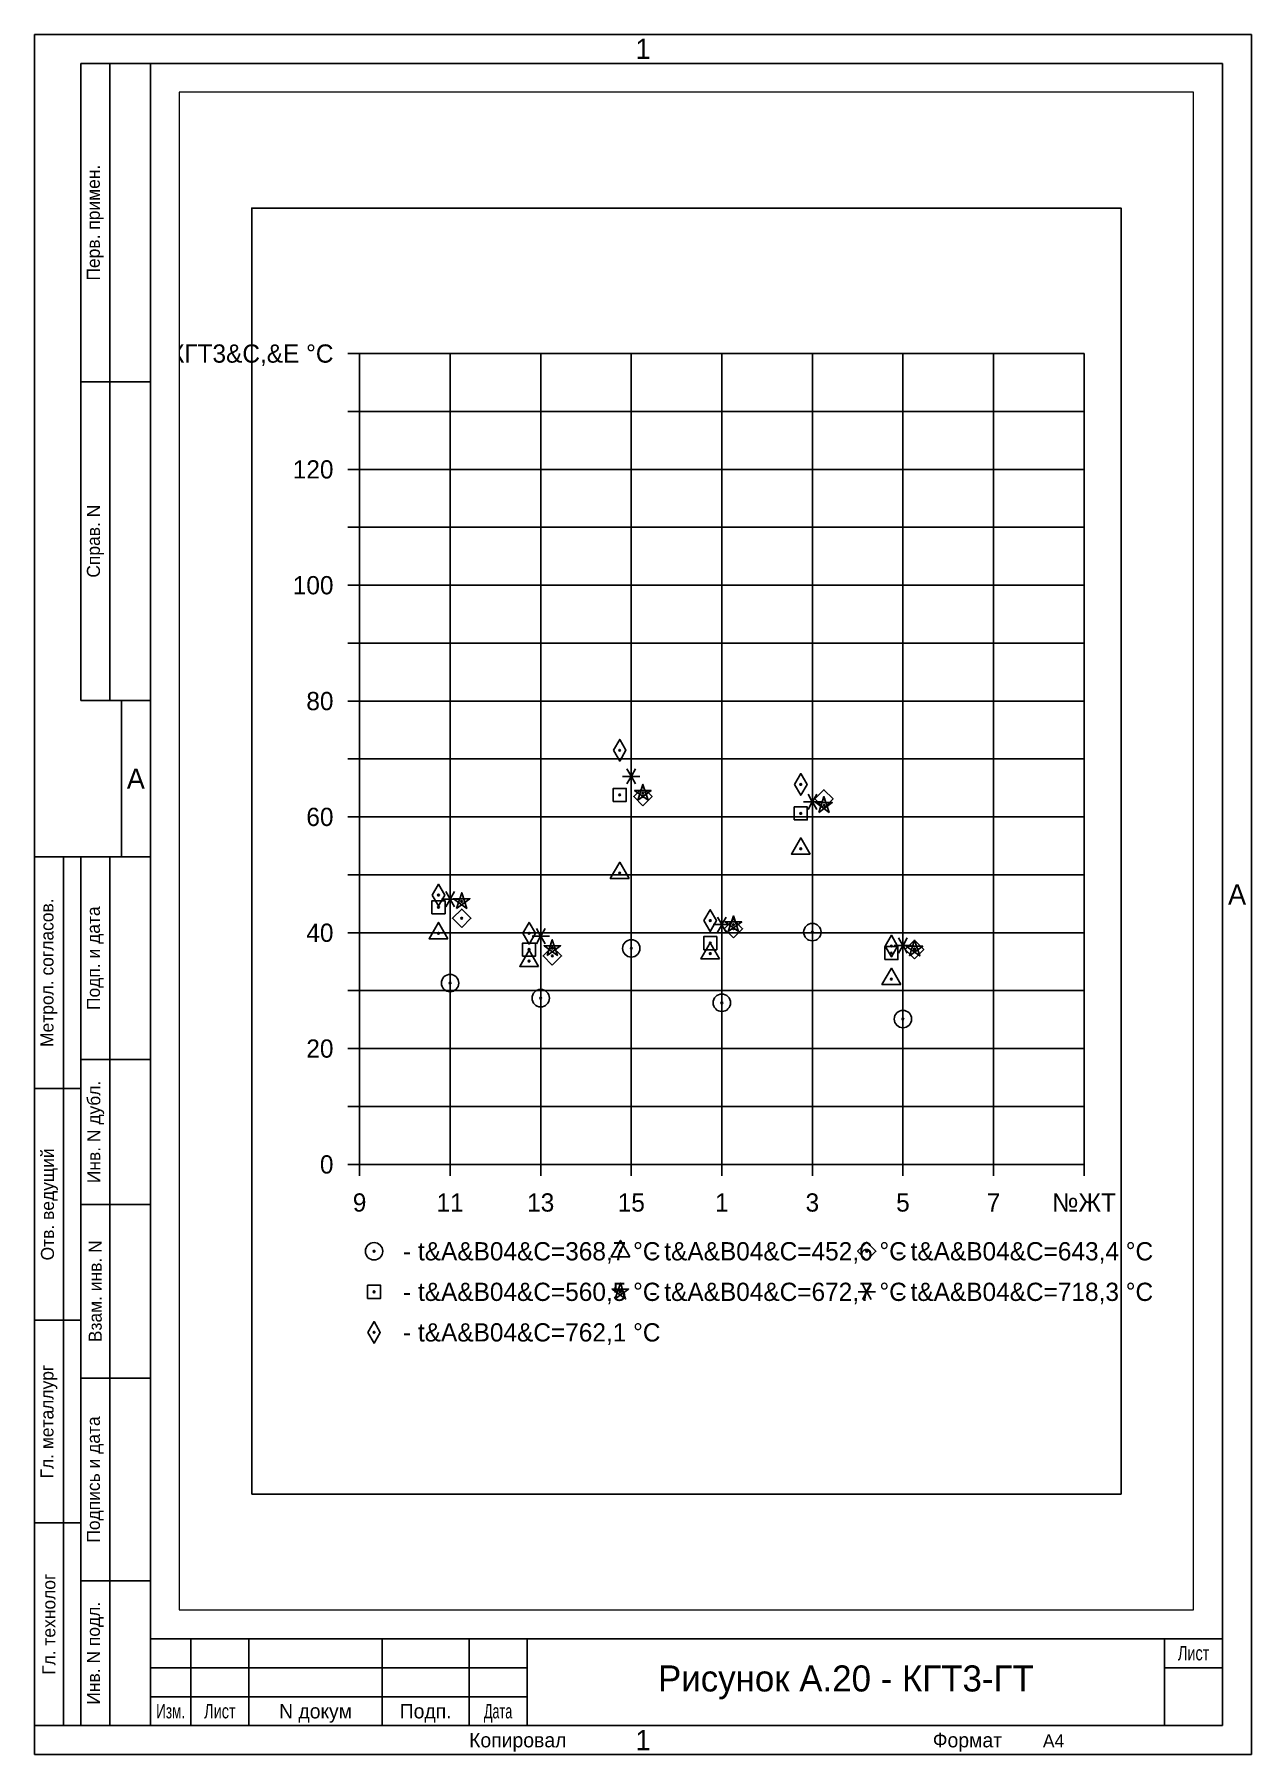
# Paper-space layout 'Рисунок А.20 - КГТ3-ГТ' of a CAD drawing. Header units: millimetres. Extents: x 0 to 210, y 0 to 297.
# The model-space entities are those that its viewports show. They can reach past a viewport. Long polylines and large blocks are cut down to what shows.
import ezdxf
from ezdxf.enums import TextEntityAlignment as Align

# ---------------------------------------------------------------- set-up
doc = ezdxf.new("R2010")
doc.units = ezdxf.units.MM
doc.layers.get('0').update_dxf_attribs({"color": 40})
for name, color, linetype in [('d', 7, 'Continuous'), ('gt-tКГТ3-t04-368.7', 140, 'Continuous'), ('gt-tКГТ3-t04-452.6', 190, 'Continuous'), ('gt-tКГТ3-t04-560.5', 10, 'Continuous'), ('gt-tКГТ3-t04-643.4', 50, 'Continuous'), ('gt-tКГТ3-t04-672.7', 110, 'Continuous'), ('gt-tКГТ3-t04-718.3', 150, 'Continuous'), ('gt-tКГТ3-t04-762.1', 200, 'Continuous'), ('net', 70, 'Continuous')]:
    doc.layers.add(name, color=color, linetype=linetype)
doc.layers.add('v', color=5, linetype='Continuous', plot=False)
doc.styles.add('t', font='es_win.shx', dxfattribs={"bigfont": 'my_b_f.shx'})

# ---------------------------------------------------------------- blocks, each defined once
blk = doc.blocks.new('*U8', base_point=(167.77, -61.72))
at = {"color": 7, "linetype": 'ByBlock'}
for p, q in [((167.77, -61.72), (167.77, 235.28)), ((377.77, 235.28), (167.77, 235.28)), ((377.77, 235.28), (377.77, -61.72)), ((180.77, 230.28), (180.77, 120.28)), ((182.77, 93.28), (182.77, 120.28)), ((172.77, 93.28), (172.77, -56.72)), ((187.77, -46.72), (252.77, -46.72)), ((187.77, -51.72), (252.77, -51.72)), ((167.77, -61.72), (377.77, -61.72))]:
    blk.add_line(p, q, dxfattribs=at)
at = {"color": 1, "linetype": 'ByBlock'}
for p, q in [((187.77, 230.28), (175.77, 230.28)), ((175.77, 230.28), (175.77, 120.28)), ((187.77, -56.72), (187.77, 230.28)), ((372.77, 230.28), (187.77, 230.28)), ((372.77, 230.28), (372.77, -56.72)), ((187.77, 175.28), (175.77, 175.28)), ((187.77, 120.28), (175.77, 120.28)), ((167.77, 93.28), (175.77, 93.28)), ((175.77, 93.28), (187.77, 93.28)), ((175.77, 93.28), (175.77, -56.72)), ((180.77, 93.28), (180.77, -56.72)), ((175.77, 58.28), (187.77, 58.28)), ((167.77, 53.28), (175.77, 53.28)), ((175.77, 33.28), (187.77, 33.28)), ((167.77, 13.28), (175.77, 13.28)), ((175.77, 3.28), (187.77, 3.28)), ((167.77, -21.72), (175.77, -21.72)), ((175.77, -31.72), (187.77, -31.72)), ((187.77, -41.72), (372.77, -41.72)), ((187.77, -56.72), (187.77, -41.72)), ((194.77, -56.72), (194.77, -41.72)), ((204.77, -56.72), (204.77, -41.72)), ((227.77, -41.72), (227.77, -56.72)), ((242.77, -41.72), (242.77, -56.72)), ((252.77, -41.72), (252.77, -56.72)), ((362.77, -56.72), (362.77, -41.72)), ((362.77, -46.72), (372.77, -46.72)), ((167.77, -56.72), (175.77, -56.72)), ((175.77, -56.72), (187.77, -56.72)), ((187.77, -56.72), (372.77, -56.72))]:
    blk.add_line(p, q, dxfattribs=at)
at = {"color": 7, "linetype": 'ByBlock', "style": 't'}
for s, p in [('1', (272.77, 232.78)), ('A', (185.27, 106.78)), ('A', (375.27, 86.78)), ('1', (272.77, -59.22))]:
    blk.add_text(s, height=3.5, dxfattribs=at).set_placement(p, align=Align.MIDDLE)
at = {"color": 34, "linetype": 'ByBlock', "style": 't'}
for s, p in [('Перв. примен.', (178.27, 202.78)), ('Справ. N', (178.27, 147.78)), ('Метрол. согласов.', (170.27, 73.28)), ('Подп. и дата', (178.27, 75.78)), ('Инв. N дубл.', (178.27, 45.78)), ('Отв. ведущий', (170.27, 33.28)), ('Взам. инв. N', (178.27, 18.28)), ('Гл. металлург', (170.27, -4.22)), ('Подпись и дата', (178.27, -14.22)), ('Гл. технолог', (170.27, -39.22)), ('Инв. N подл.', (178.27, -44.22))]:
    blk.add_text(s, height=2.25, rotation=90.0002, dxfattribs=at).set_placement(p, align=Align.MIDDLE)
at = {"color": 34, "linetype": 'ByBlock', "style": 't', "width": 0.75}
blk.add_text('Лист', height=2.5, dxfattribs=at).set_placement((367.77, -44.22), align=Align.MIDDLE)
at = {"color": 34, "linetype": 'ByBlock', "style": 't'}
for s, width, p in [('Изм.', 0.7, (191.27, -54.22)), ('Лист', 0.75, (199.77, -54.22)), ('Дата', 0.65, (247.77, -54.22))]:
    blk.add_text(s, height=2.5, dxfattribs=dict(at, width=width)).set_placement(p, align=Align.MIDDLE_CENTER)
for s, p in [('N докум', (216.27, -54.22)), ('Подп.', (235.27, -54.22))]:
    blk.add_text(s, height=2.5, dxfattribs=at).set_placement(p, align=Align.MIDDLE_CENTER)
for s, p in [('Копировал', (242.77, -60.47)), ('Формат', (322.77, -60.47))]:
    blk.add_text(s, height=2.5, dxfattribs=at).set_placement(p)
at = {"color": 34, "linetype": 'ByBlock', "style": 't', "width": 1.01}
for tag, p in [('PERV_PRIM', (184.27, 202.78)), ('SPRAV_NO', (184.27, 147.78))]:
    blk.add_attdef(tag, text='', height=2.5, rotation=90.0002, dxfattribs=at).set_placement(p, align=Align.MIDDLE)
at = {"color": 34, "linetype": 'ByBlock', "style": 't', "flags": 8}
for tag, p in [('INV_NO_DUBL', (184.27, 45.78)), ('VZAM_INV_NO', (184.27, 18.28)), ('INV_N_P', (184.27, -44.22))]:
    blk.add_attdef(tag, text='', height=2.5, rotation=90.0002, dxfattribs=at).set_placement(p, align=Align.MIDDLE)
at = {"color": 94, "linetype": 'ByBlock', "style": 't'}
blk.add_attdef('OBOZNACH', text='', height=7, dxfattribs=at).set_placement((307.77, -49.22), align=Align.MIDDLE)
at = {"color": 54, "linetype": 'ByBlock', "style": 't'}
blk.add_attdef('PAPER', text='', height=3.5, dxfattribs=at).set_placement((367.77, -51.72), align=Align.MIDDLE)
at = {"color": 34, "linetype": 'ByBlock', "style": 't'}
blk.add_attdef('FORMAT', (341.77, -60.47), '', height=2.5, dxfattribs=at)
blk = doc.blocks.new('ci-01')
at = {"color": 0}
for radius in [1, 0.1]:
    blk.add_circle((0, 0), radius, dxfattribs=at)
blk = doc.blocks.new('tr-01')
blk.add_lwpolyline([(1.08, -0.62), (0, 1.25), (-1.08, -0.62)], close=True)
at = {"color": 0}
blk.add_circle((0, 0), 0.1, dxfattribs=at)
blk = doc.blocks.new('re-01')
blk.add_lwpolyline([(-0.75, -0.75), (0.75, -0.75), (0.75, 0.75), (-0.75, 0.75)], close=True)
at = {"color": 0}
blk.add_circle((0, 0), 0.1, dxfattribs=at)
blk = doc.blocks.new('ro-01')
blk.add_lwpolyline([(0, -1.06), (1.06, 0), (0, 1.06), (-1.06, 0)], close=True)
at = {"color": 0}
blk.add_circle((0, 0), 0.1, dxfattribs=at)
blk = doc.blocks.new('ap-01')
blk.add_lwpolyline([(-0.59, -0.81), (0.95, 0.31), (-0.95, 0.31), (0.59, -0.81), (0, 1)], close=True)
at = {"color": 0}
blk.add_circle((0, 0), 0.1, dxfattribs=at)
blk = doc.blocks.new('as-07')
at = {"color": 0}
for p, q in [((-0.1, 0), (-1, 0)), ((-0.05, 0.09), (-0.5, 0.87)), ((0.05, 0.09), (0.5, 0.87)), ((1, 0), (0.1, 0)), ((-0.5, -0.87), (-0.05, -0.09)), ((0.5, -0.87), (0.05, -0.09))]:
    blk.add_line(p, q, dxfattribs=at)
blk.add_circle((0, 0), 0.1, dxfattribs=at)
blk = doc.blocks.new('rm-01')
blk.add_lwpolyline([(-0.72, 0), (0, 1.25), (0.72, 0), (0, -1.25)], close=True)
at = {"color": 0}
blk.add_circle((0, 0), 0.1, dxfattribs=at)
blk.add_circle((0, 0), 0.1, dxfattribs=at)

msp = doc.modelspace()

# ---------------------------------------------------------------- linework, layer by layer
for p, q in [((1500, -260), (1498, -260)), ((1500, -400), (1500, -260)), ((1500, -260), (1625, -260)), ((1625, -400), (1625, -260)), ((1500, -270), (1498, -270)), ((1500, -280), (1498, -280)), ((1500, -290), (1498, -290)), ((1500, -300), (1498, -300)), ((1500, -310), (1498, -310)), ((1500, -320), (1498, -320)), ((1500, -330), (1498, -330)), ((1500, -340), (1498, -340)), ((1500, -350), (1498, -350)), ((1500, -360), (1498, -360)), ((1500, -370), (1498, -370)), ((1500, -380), (1498, -380)), ((1500, -390), (1498, -390)), ((1500, -400), (1498, -400)), ((1500, -400), (1625, -400))]:
    msp.add_line(p, q)
at = {"layer": 'd'}
for p, q in [((1500, -400), (1500, -402)), ((1515.62, -400), (1515.62, -402)), ((1531.25, -400), (1531.25, -402)), ((1546.88, -400), (1546.88, -402)), ((1562.5, -400), (1562.5, -402)), ((1578.12, -400), (1578.12, -402)), ((1593.75, -400), (1593.75, -402)), ((1609.38, -400), (1609.38, -402)), ((1625, -400), (1625, -402))]:
    msp.add_line(p, q, dxfattribs=at)
at = {"layer": 'net'}
for p, q in [((1515.62, -400), (1515.62, -260)), ((1531.25, -400), (1531.25, -260)), ((1546.88, -400), (1546.88, -260)), ((1562.5, -400), (1562.5, -260)), ((1578.12, -400), (1578.12, -260)), ((1593.75, -400), (1593.75, -260)), ((1609.38, -400), (1609.38, -260)), ((1625, -270), (1500, -270)), ((1500, -280), (1625, -280)), ((1625, -290), (1500, -290)), ((1500, -300), (1625, -300)), ((1625, -310), (1500, -310)), ((1500, -320), (1625, -320)), ((1625, -330), (1500, -330)), ((1500, -340), (1625, -340)), ((1625, -350), (1500, -350)), ((1500, -360), (1625, -360)), ((1625, -370), (1500, -370)), ((1500, -380), (1625, -380)), ((1625, -390), (1500, -390))]:
    msp.add_line(p, q, dxfattribs=at)
at = {"layer": 'v'}
msp.add_lwpolyline([(1481.4, -456.91), (1631.39, -456.91), (1631.39, -234.9), (1481.4, -234.9)], close=True, dxfattribs=at)

# ---------------------------------------------------------------- block references
at = {"layer": 'gt-tКГТ3-t04-368.7', "xscale": 1.5, "yscale": 1.5, "zscale": 1.5}
for p in [(1578.12, -359.9), (1546.88, -362.7), (1515.62, -368.7), (1531.25, -371.3), (1562.5, -372.1), (1593.75, -374.9), (1502.5, -415)]:
    msp.add_blockref('ci-01', p, dxfattribs=at)
at = {"layer": 'gt-tКГТ3-t04-452.6', "xscale": 1.5, "yscale": 1.5, "zscale": 1.5}
for p in [(1576.12, -345.5), (1544.88, -349.7), (1513.62, -360.1), (1560.5, -363.6), (1529.25, -364.9), (1591.75, -368), (1545, -415)]:
    msp.add_blockref('tr-01', p, dxfattribs=at)
at = {"layer": 'gt-tКГТ3-t04-560.5', "xscale": 1.5, "yscale": 1.5, "zscale": 1.5}
for p in [(1544.88, -336.2), (1576.12, -339.4), (1513.62, -355.6), (1529.25, -362.9), (1560.5, -361.8), (1591.75, -363.5), (1502.5, -422)]:
    msp.add_blockref('re-01', p, dxfattribs=at)
at = {"layer": 'gt-tКГТ3-t04-643.4', "xscale": 1.5, "yscale": 1.5, "zscale": 1.5}
for p in [(1548.88, -336.5), (1580.12, -336.9), (1517.62, -357.5), (1564.5, -359.3), (1595.75, -362.9), (1533.25, -364), (1587.5, -415)]:
    msp.add_blockref('ro-01', p, dxfattribs=at)
at = {"layer": 'gt-tКГТ3-t04-672.7', "xscale": 1.5, "yscale": 1.5, "zscale": 1.5}
for p in [(1548.88, -335.9), (1580.12, -338), (1517.62, -354.6), (1564.5, -358.6), (1533.25, -362.7), (1595.75, -362.8), (1545, -422)]:
    msp.add_blockref('ap-01', p, dxfattribs=at)
at = {"layer": 'gt-tКГТ3-t04-718.3', "xscale": 1.5, "yscale": 1.5, "zscale": 1.5}
for p in [(1546.88, -333), (1578.12, -337.4), (1515.62, -354.2), (1531.25, -360.6), (1562.5, -358.6), (1593.75, -362.2), (1587.5, -422)]:
    msp.add_blockref('as-07', p, dxfattribs=at)
at = {"layer": 'gt-tКГТ3-t04-762.1', "xscale": 1.5, "yscale": 1.5, "zscale": 1.5}
for p in [(1544.88, -328.5), (1576.12, -334.4), (1513.62, -353.5), (1560.5, -357.9), (1529.25, -360.1), (1591.75, -362.3), (1502.5, -429)]:
    msp.add_blockref('rm-01', p, dxfattribs=at)

# ---------------------------------------------------------------- texts
at = {"layer": 'd', "color": 54, "style": 't'}
for s, p in [('&Dt&A&BКГТ3&C,&E %%dC', (1495.5, -260)), ('120', (1495.5, -280)), ('100', (1495.5, -300)), ('80', (1495.5, -320)), ('60', (1495.5, -340)), ('40', (1495.5, -360)), ('20', (1495.5, -380)), ('0', (1495.5, -400))]:
    msp.add_text(s, height=3.15, dxfattribs=at).set_placement(p, align=Align.MIDDLE_RIGHT)
for s, p in [('9', (1500, -405)), ('11', (1515.62, -405)), ('13', (1531.25, -405)), ('15', (1546.88, -405)), ('1', (1562.5, -405)), ('3', (1578.12, -405)), ('5', (1593.75, -405)), ('7', (1609.38, -405)), ('№ЖТ', (1625, -405))]:
    msp.add_text(s, height=3.15, dxfattribs=at).set_placement(p, align=Align.TOP_CENTER)
at = {"layer": 'gt-tКГТ3-t04-368.7', "color": 54, "style": 't'}
msp.add_text('- t&A&B04&C=368,7 %%dC', height=3.15, dxfattribs=at).set_placement((1507.5, -415), align=Align.MIDDLE_LEFT)
at = {"layer": 'gt-tКГТ3-t04-452.6', "color": 54, "style": 't'}
msp.add_text('- t&A&B04&C=452,6 %%dC', height=3.15, dxfattribs=at).set_placement((1550, -415), align=Align.MIDDLE_LEFT)
at = {"layer": 'gt-tКГТ3-t04-560.5', "color": 54, "style": 't'}
msp.add_text('- t&A&B04&C=560,5 %%dC', height=3.15, dxfattribs=at).set_placement((1507.5, -422), align=Align.MIDDLE_LEFT)
at = {"layer": 'gt-tКГТ3-t04-643.4', "color": 54, "style": 't'}
msp.add_text('- t&A&B04&C=643,4 %%dC', height=3.15, dxfattribs=at).set_placement((1592.5, -415), align=Align.MIDDLE_LEFT)
at = {"layer": 'gt-tКГТ3-t04-672.7', "color": 54, "style": 't'}
msp.add_text('- t&A&B04&C=672,7 %%dC', height=3.15, dxfattribs=at).set_placement((1550, -422), align=Align.MIDDLE_LEFT)
at = {"layer": 'gt-tКГТ3-t04-718.3', "color": 54, "style": 't'}
msp.add_text('- t&A&B04&C=718,3 %%dC', height=3.15, dxfattribs=at).set_placement((1592.5, -422), align=Align.MIDDLE_LEFT)
at = {"layer": 'gt-tКГТ3-t04-762.1', "color": 54, "style": 't'}
msp.add_text('- t&A&B04&C=762,1 %%dC', height=3.15, dxfattribs=at).set_placement((1507.5, -429), align=Align.MIDDLE_LEFT)

psp = doc.layouts.new('Рисунок А.20 - КГТ3-ГТ')

# ---------------------------------------------------------------- block references
ref = psp.add_blockref('*U8', (0, 0))
ref.add_attrib('FORMAT', 'А4', (174, 1.25), dxfattribs={"color": 34, "linetype": 'ByBlock', "height": 2.25, "style": 't'})
ref.add_attrib('OBOZNACH', 'Рисунок А.20 - КГТ3-ГТ', dxfattribs={"color": 74, "linetype": 'ByBlock', "height": 4.5, "style": 't'}).set_placement((140, 12.5), align=Align.MIDDLE)

# ---------------------------------------------------------------- viewports
at = {"layer": 'v'}
psp.add_viewport(center=(112.5, 156), size=(175, 262), view_center_point=(1556.4, -345.9), view_height=262, dxfattribs=at)

doc.saveas('drawing.dxf')
